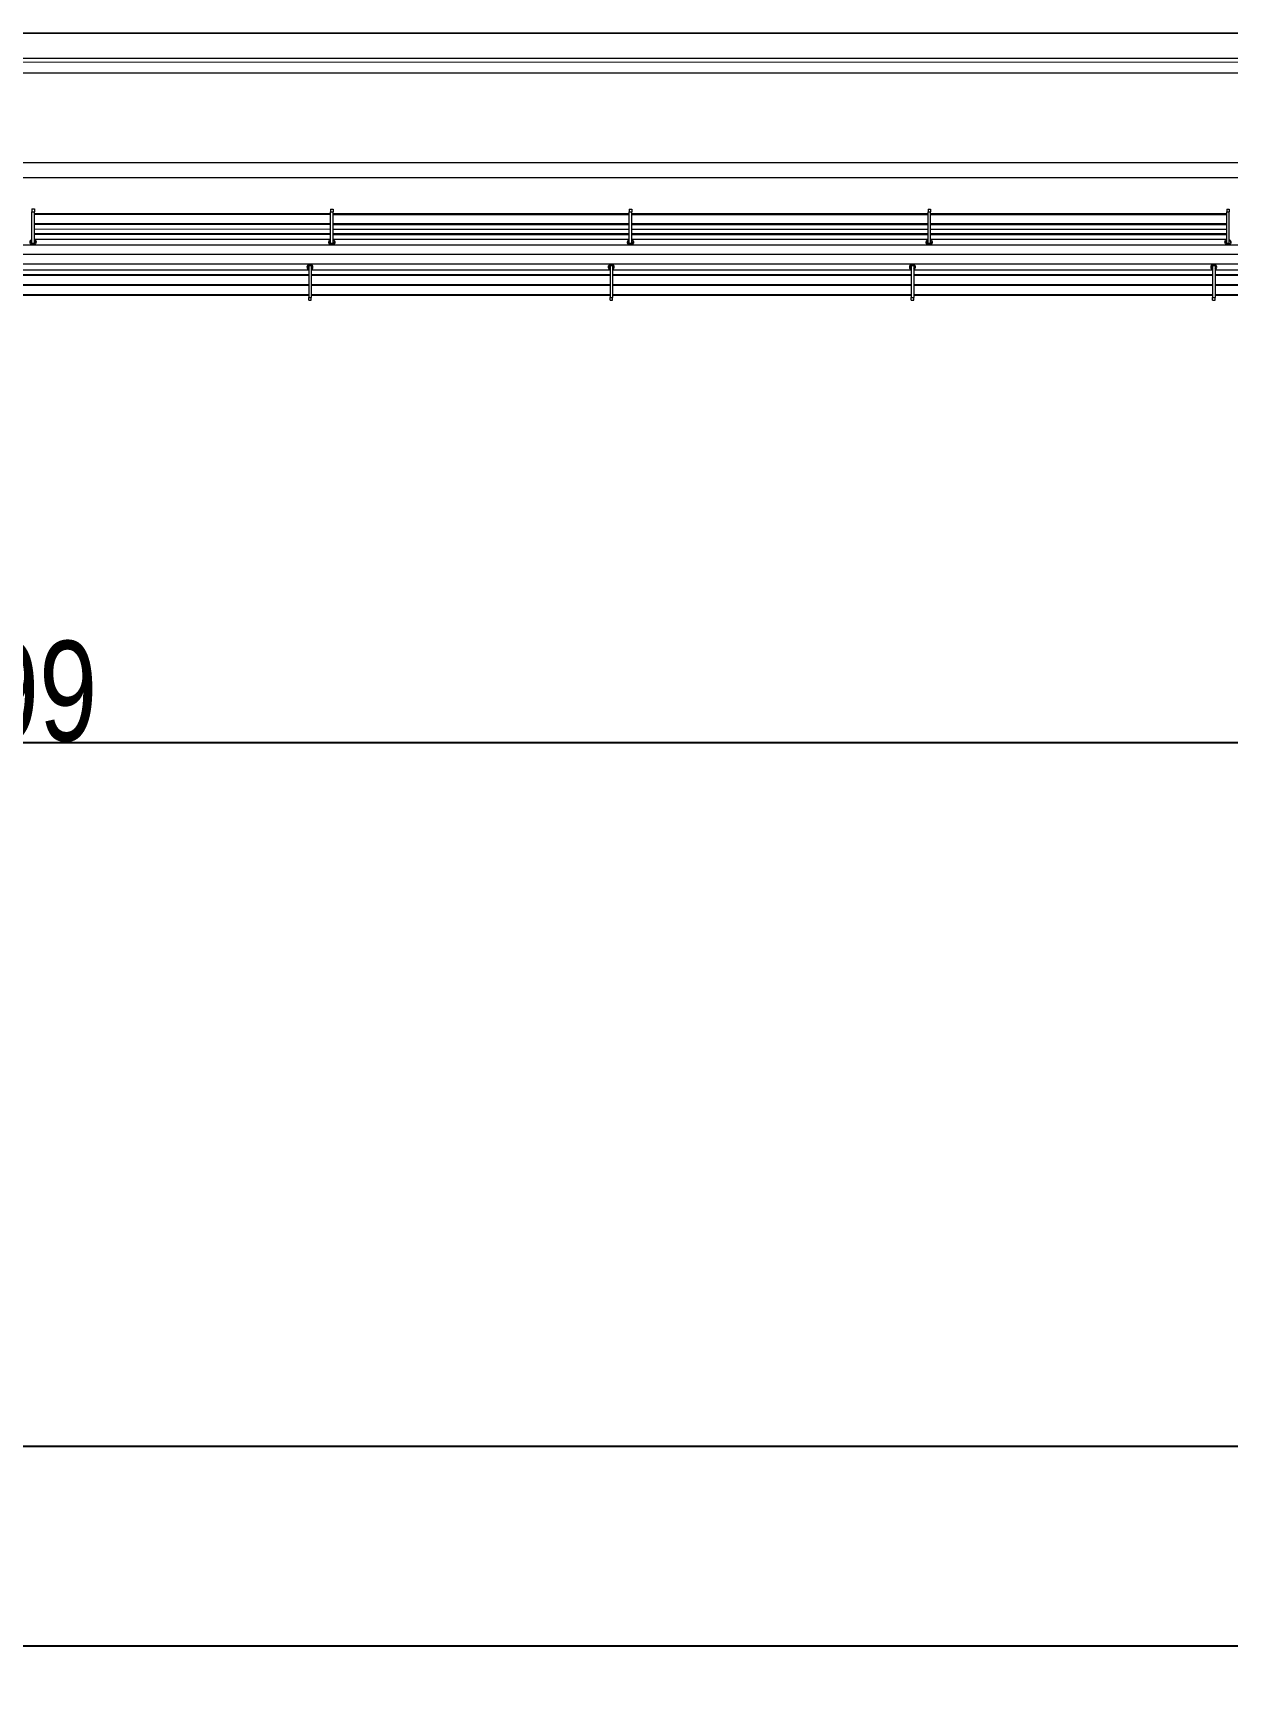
# Model space of a CAD drawing. Header units: metres. Extents: x -55 to 260, y -121 to 64.
# Drawn here: x 41.52 to 53.47, y -115.5 to -98.96 of the extents above; entities that cross this region are included whole.
import ezdxf

# ---------------------------------------------------------------- set-up
doc = ezdxf.new("R2010")
doc.units = ezdxf.units.M
for name, color, linetype, lineweight in [('0-1', 7, 'Continuous', 5), ('31COTAS', 1, 'Continuous', 5), ('46BANQ-1', 253, 'Continuous', 5), ('55BARANDAL-1', 253, 'Continuous', 5), ('70LINEA-1', 254, 'Continuous', 5), ('70LINEA-6', 253, 'Continuous', 5)]:
    doc.layers.add(name, color=color, linetype=linetype, lineweight=lineweight)
doc.styles.add('Arial_1', font='arial.ttf', dxfattribs={"width": 0.75, "height": 1})
doc.dimstyles.new('Standard__0_00_', dxfattribs={"dimscale": 0.3048, "dimtxt": 1.020259, "dimasz": 4.199475, "dimexe": 0, "dimexo": 1.312336, "dimgap": 0, "dimtad": 1, "dimrnd": 0.01, "dimzin": 0, "dimdsep": 46, "dimtxsty": 'Arial_1', "dimblk1": 'DOTSMALL', "dimblk2": 'DOTSMALL', "dimsah": 1, "dimcen": 0.09, "dimazin": 0, "dimtfac": 1, "dimtdec": 4, "dimtix": 1, "dimtmove": 0, "dimatfit": 3, "dimfxl": 1, "dimtvp": 1, "dimtolj": 1, "dimtzin": 0, "dimarcsym": 2})

# ---------------------------------------------------------------- blocks, each defined once
blk = doc.blocks.new('Railing - Wire Post - Chainlink 2-V309-A1 _ A700')
at = {"layer": '55BARANDAL-1'}
for p, q in [((-0.331, 0.012), (-0.323, 0.012)), ((-0.331, 0.012), (-0.331, -0.013)), ((-0.323, 0.012), (-0.317, 0.012)), ((-0.317, 0.012), (-0.311, 0.012)), ((-0.311, 0.012), (-0.304, 0.012)), ((-0.304, 0.012), (-0.304, -0.013)), ((0.013, 0.012), (-0.304, 0.012)), ((0.013, -0.013), (0.013, 0.012)), ((-0.331, -0.013), (-0.323, -0.013)), ((-0.323, -0.013), (-0.317, -0.013)), ((-0.317, -0.013), (-0.311, -0.013)), ((-0.311, -0.013), (-0.304, -0.013)), ((0.013, -0.013), (-0.304, -0.013))]:
    blk.add_line(p, q, dxfattribs=at)
for radius, start, end in [(0.0301, 206.3748, 2.2872), (0.0301, 206.3748, 2.2872), (0.0301, 2.2872, 148.7371), (0.0301, 2.2872, 148.7371), (0.0251, 45, 150), (0.0251, 45, 150), (0.0251, 90, 148.3274), (0.0251, 270, 90), (0.0251, 0, 44.9925), (0.0251, 0, 44.9925), (0.0251, 315.0075, 0), (0.0251, 315.0075, 0), (0.0301, 336.2817, 2.2872), (0.0301, 336.2817, 2.2872), (0.0301, 336.2817, 2.2872), (0.0301, 336.2817, 2.2872), (0.0301, 336.2817, 2.2872), (0.0301, 336.2817, 2.2872), (0.0301, 336.2817, 2.2872), (0.0301, 336.2817, 2.2872), (0.0301, 336.2817, 2.2872), (0.0301, 336.2817, 2.2872), (0.0301, 2.2872, 16.9322), (0.0301, 2.2872, 16.9322), (0.0301, 2.2872, 16.9322), (0.0301, 2.2872, 16.9322), (0.0301, 2.2872, 16.9322), (0.0301, 2.2872, 16.9322), (0.0301, 2.2872, 16.9322), (0.0301, 2.2872, 16.9322), (0.0301, 2.2872, 16.9322), (0.0301, 2.2872, 16.9322), (0.0251, 210, 315), (0.0251, 210, 315), (0.0251, 211.6726, 270)]:
    blk.add_arc((0, 0), radius, start, end, dxfattribs=at)
blk = doc.blocks.new('Railing - Wire Post - Chainlink 2-V310-A1 _ A700')
at = {"layer": '55BARANDAL-1'}
for p, q in [((-0.331, 0.012), (-0.323, 0.012)), ((-0.331, 0.012), (-0.331, -0.013)), ((-0.323, 0.012), (-0.317, 0.012)), ((-0.317, 0.012), (-0.311, 0.012)), ((-0.311, 0.012), (-0.304, 0.012)), ((-0.304, 0.012), (-0.304, -0.013)), ((0.013, 0.012), (-0.304, 0.012)), ((0.013, -0.013), (0.013, 0.012)), ((-0.331, -0.013), (-0.323, -0.013)), ((-0.323, -0.013), (-0.317, -0.013)), ((-0.317, -0.013), (-0.311, -0.013)), ((-0.311, -0.013), (-0.304, -0.013)), ((0.013, -0.013), (-0.304, -0.013))]:
    blk.add_line(p, q, dxfattribs=at)
for radius, start, end in [(0.0301, 206.3748, 2.2872), (0.0301, 206.3748, 2.2872), (0.0301, 2.2872, 148.7371), (0.0301, 2.2872, 148.7371), (0.0251, 45, 150), (0.0251, 45, 150), (0.0251, 90, 148.3274), (0.0251, 270, 90), (0.0251, 0, 44.9925), (0.0251, 0, 44.9925), (0.0251, 315.0075, 0), (0.0251, 315.0075, 0), (0.0301, 336.2062, 2.2872), (0.0301, 336.2062, 2.2872), (0.0301, 336.2062, 2.2872), (0.0301, 336.2062, 2.2872), (0.0301, 336.2062, 2.2872), (0.0301, 336.2062, 2.2872), (0.0301, 336.2062, 2.2872), (0.0301, 336.2062, 2.2872), (0.0301, 336.2062, 2.2872), (0.0301, 336.2062, 2.2872), (0.0301, 2.2872, 16.9322), (0.0301, 2.2872, 16.9322), (0.0301, 2.2872, 16.9322), (0.0301, 2.2872, 16.9322), (0.0301, 2.2872, 16.9322), (0.0301, 2.2872, 16.9322), (0.0301, 2.2872, 16.9322), (0.0301, 2.2872, 16.9322), (0.0301, 2.2872, 16.9322), (0.0301, 2.2872, 16.9322), (0.0251, 210, 315), (0.0251, 210, 315), (0.0251, 211.6726, 270)]:
    blk.add_arc((0, 0), radius, start, end, dxfattribs=at)
blk = doc.blocks.new('Railing - Wire Post - Chainlink 2-V311-A1 _ A700')
at = {"layer": '55BARANDAL-1'}
for p, q in [((-0.331, 0.012), (-0.323, 0.012)), ((-0.331, 0.012), (-0.331, -0.013)), ((-0.323, 0.012), (-0.317, 0.012)), ((-0.317, 0.012), (-0.311, 0.012)), ((-0.311, 0.012), (-0.304, 0.012)), ((-0.304, 0.012), (-0.304, -0.013)), ((0.013, 0.012), (-0.304, 0.012)), ((0.013, -0.013), (0.013, 0.012)), ((-0.331, -0.013), (-0.323, -0.013)), ((-0.323, -0.013), (-0.317, -0.013)), ((-0.317, -0.013), (-0.311, -0.013)), ((-0.311, -0.013), (-0.304, -0.013)), ((0.013, -0.013), (-0.304, -0.013))]:
    blk.add_line(p, q, dxfattribs=at)
for radius, start, end in [(0.0301, 206.3748, 2.2872), (0.0301, 206.3748, 2.2872), (0.0301, 2.2872, 148.7371), (0.0301, 2.2872, 148.7371), (0.0251, 45, 150), (0.0251, 45, 150), (0.0251, 90, 148.3274), (0.0251, 270, 90), (0.0251, 0, 44.9925), (0.0251, 0, 44.9925), (0.0251, 315.0075, 0), (0.0251, 315.0075, 0), (0.0301, 336.1308, 2.2872), (0.0301, 336.1308, 2.2872), (0.0301, 336.1308, 2.2872), (0.0301, 336.1308, 2.2872), (0.0301, 336.1308, 2.2872), (0.0301, 336.1308, 2.2872), (0.0301, 336.1308, 2.2872), (0.0301, 336.1308, 2.2872), (0.0301, 336.1308, 2.2872), (0.0301, 336.1308, 2.2872), (0.0301, 2.2872, 16.9322), (0.0301, 2.2872, 16.9322), (0.0301, 2.2872, 16.9322), (0.0301, 2.2872, 16.9322), (0.0301, 2.2872, 16.9322), (0.0301, 2.2872, 16.9322), (0.0301, 2.2872, 16.9322), (0.0301, 2.2872, 16.9322), (0.0301, 2.2872, 16.9322), (0.0301, 2.2872, 16.9322), (0.0251, 210, 315), (0.0251, 210, 315), (0.0251, 211.6726, 270)]:
    blk.add_arc((0, 0), radius, start, end, dxfattribs=at)
blk = doc.blocks.new('Railing - Wire Post - Chainlink 2-V312-A1 _ A700')
at = {"layer": '55BARANDAL-1'}
for p, q in [((-0.331, 0.012), (-0.323, 0.012)), ((-0.331, 0.012), (-0.331, -0.013)), ((-0.323, 0.012), (-0.317, 0.012)), ((-0.317, 0.012), (-0.311, 0.012)), ((-0.311, 0.012), (-0.304, 0.012)), ((-0.304, 0.012), (-0.304, -0.013)), ((0.013, 0.012), (-0.304, 0.012)), ((0.013, -0.013), (0.013, 0.012)), ((-0.331, -0.013), (-0.323, -0.013)), ((-0.323, -0.013), (-0.317, -0.013)), ((-0.317, -0.013), (-0.311, -0.013)), ((-0.311, -0.013), (-0.304, -0.013)), ((0.013, -0.013), (-0.304, -0.013))]:
    blk.add_line(p, q, dxfattribs=at)
for radius, start, end in [(0.0301, 206.3748, 2.2872), (0.0301, 206.3748, 2.2872), (0.0301, 2.2872, 148.7371), (0.0301, 2.2872, 148.7371), (0.0251, 45, 150), (0.0251, 45, 150), (0.0251, 90, 148.3274), (0.0251, 270, 90), (0.0251, 0, 44.9925), (0.0251, 0, 44.9925), (0.0251, 315.0075, 0), (0.0251, 315.0075, 0), (0.0301, 336.0553, 2.2872), (0.0301, 336.0553, 2.2872), (0.0301, 336.0553, 2.2872), (0.0301, 336.0553, 2.2872), (0.0301, 336.0553, 2.2872), (0.0301, 336.0553, 2.2872), (0.0301, 336.0553, 2.2872), (0.0301, 336.0553, 2.2872), (0.0301, 336.0553, 2.2872), (0.0301, 336.0553, 2.2872), (0.0301, 2.2872, 16.9322), (0.0301, 2.2872, 16.9322), (0.0301, 2.2872, 16.9322), (0.0301, 2.2872, 16.9322), (0.0301, 2.2872, 16.9322), (0.0301, 2.2872, 16.9322), (0.0301, 2.2872, 16.9322), (0.0301, 2.2872, 16.9322), (0.0301, 2.2872, 16.9322), (0.0301, 2.2872, 16.9322), (0.0251, 210, 315), (0.0251, 210, 315), (0.0251, 211.6726, 270)]:
    blk.add_arc((0, 0), radius, start, end, dxfattribs=at)
blk = doc.blocks.new('Railing - Railing-8511726-A1 _ A700')
at = {"layer": '55BARANDAL-1'}
for p, q in [((240.175, -101.274), (20.175, -101.274)), ((41.284, -101.329), (44.272, -101.329)), ((44.272, -101.38), (41.284, -101.38)), ((41.284, -101.384), (44.272, -101.384)), ((44.297, -101.329), (47.286, -101.329)), ((47.286, -101.38), (44.297, -101.38)), ((44.297, -101.384), (47.286, -101.384)), ((47.311, -101.329), (50.3, -101.329)), ((50.3, -101.38), (47.311, -101.38)), ((47.311, -101.384), (50.3, -101.384)), ((50.325, -101.329), (53.314, -101.329)), ((53.314, -101.38), (50.325, -101.38)), ((50.325, -101.384), (53.314, -101.384)), ((53.339, -101.329), (56.327, -101.329)), ((56.327, -101.38), (53.339, -101.38)), ((53.339, -101.384), (56.327, -101.384)), ((44.272, -101.48), (41.284, -101.48)), ((41.284, -101.484), (44.272, -101.484)), ((44.272, -101.58), (41.284, -101.58)), ((47.286, -101.48), (44.297, -101.48)), ((44.297, -101.484), (47.286, -101.484)), ((47.286, -101.58), (44.297, -101.58)), ((50.3, -101.48), (47.311, -101.48)), ((47.311, -101.484), (50.3, -101.484)), ((50.3, -101.58), (47.311, -101.58)), ((53.314, -101.48), (50.325, -101.48)), ((50.325, -101.484), (53.314, -101.484)), ((53.314, -101.58), (50.325, -101.58)), ((56.327, -101.48), (53.339, -101.48)), ((53.339, -101.484), (56.327, -101.484)), ((56.327, -101.58), (53.339, -101.58)), ((41.284, -101.584), (44.272, -101.584)), ((44.297, -101.584), (47.286, -101.584)), ((47.311, -101.584), (50.3, -101.584)), ((50.325, -101.584), (53.314, -101.584)), ((53.339, -101.584), (56.327, -101.584))]:
    blk.add_line(p, q, dxfattribs=at)
at = {"rotation": 90}
for name, p in [('Railing - Wire Post - Chainlink 2-V309-A1 _ A700', (44.285, -101.302)), ('Railing - Wire Post - Chainlink 2-V310-A1 _ A700', (47.299, -101.302)), ('Railing - Wire Post - Chainlink 2-V311-A1 _ A700', (50.312, -101.302)), ('Railing - Wire Post - Chainlink 2-V312-A1 _ A700', (53.326, -101.302))]:
    blk.add_blockref(name, p, dxfattribs=at)
blk = doc.blocks.new('Practice Rain Ditch - Practice Rain Ditch-8556337-A1 _ A700')
at = {"layer": '70LINEA-1'}
for p, q in [((20.175, -99.21), (191.593, -99.212)), ((191.593, -99.227), (20.175, -99.258)), ((191.593, -99.362), (20.175, -99.36)), ((195.315, -100.262), (20.175, -100.26)), ((195.315, -100.412), (20.175, -100.41))]:
    blk.add_line(p, q, dxfattribs=at)
blk = doc.blocks.new('Railing - Wire Post - Chainlink 2-V359-A1 _ A700')
at = {"layer": '55BARANDAL-1'}
for p, q in [((-0.331, 0.012), (-0.317, 0.012)), ((-0.331, 0.012), (-0.331, -0.013)), ((-0.317, 0.012), (-0.311, 0.012)), ((-0.311, 0.012), (-0.304, 0.012)), ((-0.304, 0.012), (-0.304, -0.013)), ((0.013, 0.012), (-0.304, 0.012)), ((0.013, -0.013), (0.013, 0.012)), ((-0.331, -0.013), (-0.317, -0.013)), ((-0.317, -0.013), (-0.311, -0.013)), ((-0.311, -0.013), (-0.304, -0.013)), ((0.013, -0.013), (-0.304, -0.013))]:
    blk.add_line(p, q, dxfattribs=at)
for radius, start, end in [(0.0301, 206.3748, 2.2872), (0.0301, 206.3748, 2.2872), (0.0301, 2.2872, 148.7371), (0.0301, 2.2872, 148.7371), (0.0251, 0, 150), (0.0251, 0, 150), (0.0251, 210, 0), (0.0251, 210, 0), (0.0251, 90, 148.3274), (0.0251, 270, 90), (0.0301, 335.3205, 2.2872), (0.0301, 335.3205, 2.2872), (0.0301, 335.3205, 2.2872), (0.0301, 335.3205, 2.2872), (0.0301, 335.3205, 2.2872), (0.0301, 335.3205, 2.2872), (0.0301, 335.3205, 2.2872), (0.0301, 335.3205, 2.2872), (0.0301, 335.3205, 2.2872), (0.0301, 2.2872, 16.9322), (0.0301, 2.2872, 16.9322), (0.0301, 2.2872, 16.9322), (0.0301, 2.2872, 16.9322), (0.0301, 2.2872, 16.9322), (0.0301, 2.2872, 16.9322), (0.0301, 2.2872, 16.9322), (0.0301, 2.2872, 16.9322), (0.0301, 2.2872, 16.9322), (0.0251, 211.6726, 270)]:
    blk.add_arc((0, 0), radius, start, end, dxfattribs=at)
blk = doc.blocks.new('Railing - Wire Post - Chainlink 2-V360-A1 _ A700')
at = {"layer": '55BARANDAL-1'}
for p, q in [((-0.331, 0.012), (-0.317, 0.012)), ((-0.331, 0.012), (-0.331, -0.013)), ((-0.317, 0.012), (-0.311, 0.012)), ((-0.311, 0.012), (-0.304, 0.012)), ((-0.304, 0.012), (-0.304, -0.013)), ((0.013, 0.012), (-0.304, 0.012)), ((0.013, -0.013), (0.013, 0.012)), ((-0.331, -0.013), (-0.317, -0.013)), ((-0.317, -0.013), (-0.311, -0.013)), ((-0.311, -0.013), (-0.304, -0.013)), ((0.013, -0.013), (-0.304, -0.013))]:
    blk.add_line(p, q, dxfattribs=at)
for radius, start, end in [(0.0301, 206.3748, 2.2872), (0.0301, 206.3748, 2.2872), (0.0301, 2.2872, 148.7371), (0.0301, 2.2872, 148.7371), (0.0251, 0, 150), (0.0251, 0, 150), (0.0251, 210, 0), (0.0251, 210, 0), (0.0251, 90, 148.3274), (0.0251, 270, 90), (0.0301, 335.2579, 2.2872), (0.0301, 335.2579, 2.2872), (0.0301, 335.2579, 2.2872), (0.0301, 335.2579, 2.2872), (0.0301, 335.2579, 2.2872), (0.0301, 335.2579, 2.2872), (0.0301, 335.2579, 2.2872), (0.0301, 335.2579, 2.2872), (0.0301, 335.2579, 2.2872), (0.0301, 2.2872, 16.9322), (0.0301, 2.2872, 16.9322), (0.0301, 2.2872, 16.9322), (0.0301, 2.2872, 16.9322), (0.0301, 2.2872, 16.9322), (0.0301, 2.2872, 16.9322), (0.0301, 2.2872, 16.9322), (0.0301, 2.2872, 16.9322), (0.0301, 2.2872, 16.9322), (0.0251, 211.6726, 270)]:
    blk.add_arc((0, 0), radius, start, end, dxfattribs=at)
blk = doc.blocks.new('Railing - Wire Post - Chainlink 2-V361-A1 _ A700')
at = {"layer": '55BARANDAL-1'}
for p, q in [((-0.331, 0.012), (-0.317, 0.012)), ((-0.331, 0.012), (-0.331, -0.013)), ((-0.317, 0.012), (-0.311, 0.012)), ((-0.311, 0.012), (-0.304, 0.012)), ((-0.304, 0.012), (-0.304, -0.013)), ((0.013, 0.012), (-0.304, 0.012)), ((0.013, -0.013), (0.013, 0.012)), ((-0.331, -0.013), (-0.317, -0.013)), ((-0.317, -0.013), (-0.311, -0.013)), ((-0.311, -0.013), (-0.304, -0.013)), ((0.013, -0.013), (-0.304, -0.013))]:
    blk.add_line(p, q, dxfattribs=at)
for radius, start, end in [(0.0301, 206.3748, 2.2872), (0.0301, 206.3748, 2.2872), (0.0301, 2.2872, 148.7371), (0.0301, 2.2872, 148.7371), (0.0251, 0, 150), (0.0251, 0, 150), (0.0251, 210, 0), (0.0251, 210, 0), (0.0251, 90, 148.3274), (0.0251, 270, 90), (0.0301, 335.1953, 2.2872), (0.0301, 335.1953, 2.2872), (0.0301, 335.1953, 2.2872), (0.0301, 335.1953, 2.2872), (0.0301, 335.1953, 2.2872), (0.0301, 335.1953, 2.2872), (0.0301, 335.1953, 2.2872), (0.0301, 335.1953, 2.2872), (0.0301, 335.1953, 2.2872), (0.0301, 2.2872, 16.9322), (0.0301, 2.2872, 16.9322), (0.0301, 2.2872, 16.9322), (0.0301, 2.2872, 16.9322), (0.0301, 2.2872, 16.9322), (0.0301, 2.2872, 16.9322), (0.0301, 2.2872, 16.9322), (0.0301, 2.2872, 16.9322), (0.0301, 2.2872, 16.9322), (0.0251, 211.6726, 270)]:
    blk.add_arc((0, 0), radius, start, end, dxfattribs=at)
blk = doc.blocks.new('Railing - Wire Post - Chainlink 2-V362-A1 _ A700')
at = {"layer": '55BARANDAL-1'}
for p, q in [((-0.331, 0.012), (-0.317, 0.012)), ((-0.331, 0.012), (-0.331, -0.013)), ((-0.317, 0.012), (-0.311, 0.012)), ((-0.311, 0.012), (-0.304, 0.012)), ((-0.304, 0.012), (-0.304, -0.013)), ((0.013, 0.012), (-0.304, 0.012)), ((0.013, -0.013), (0.013, 0.012)), ((-0.331, -0.013), (-0.317, -0.013)), ((-0.317, -0.013), (-0.311, -0.013)), ((-0.311, -0.013), (-0.304, -0.013)), ((0.013, -0.013), (-0.304, -0.013))]:
    blk.add_line(p, q, dxfattribs=at)
for radius, start, end in [(0.0301, 206.3748, 2.2872), (0.0301, 206.3748, 2.2872), (0.0301, 2.2872, 148.7371), (0.0301, 2.2872, 148.7371), (0.0251, 0, 150), (0.0251, 0, 150), (0.0251, 210, 0), (0.0251, 90, 148.3274), (0.0251, 270, 90), (0.0251, 345, 0), (0.0301, 333.9395, 2.2872), (0.0301, 333.9395, 2.2872), (0.0301, 333.9395, 2.2872), (0.0301, 333.9395, 2.2872), (0.0301, 333.9395, 2.2872), (0.0301, 333.9395, 2.2872), (0.0301, 333.9395, 2.2872), (0.0301, 333.9395, 2.2872), (0.0301, 333.9395, 2.2872), (0.0301, 2.2872, 16.9322), (0.0301, 2.2872, 16.9322), (0.0301, 2.2872, 16.9322), (0.0301, 2.2872, 16.9322), (0.0301, 2.2872, 16.9322), (0.0301, 2.2872, 16.9322), (0.0301, 2.2872, 16.9322), (0.0301, 2.2872, 16.9322), (0.0301, 2.2872, 16.9322), (0.0251, 210, 330), (0.0251, 211.6726, 270)]:
    blk.add_arc((0, 0), radius, start, end, dxfattribs=at)
blk = doc.blocks.new('Railing - Wire Post - Chainlink 2-V363-A1 _ A700')
at = {"layer": '55BARANDAL-1'}
for p, q in [((-0.331, 0.012), (-0.317, 0.012)), ((-0.331, 0.012), (-0.331, -0.013)), ((-0.317, 0.012), (-0.311, 0.012)), ((-0.311, 0.012), (-0.304, 0.012)), ((-0.304, 0.012), (-0.304, -0.013)), ((0.013, 0.012), (-0.304, 0.012)), ((0.013, -0.013), (0.013, 0.012)), ((-0.331, -0.013), (-0.317, -0.013)), ((-0.317, -0.013), (-0.311, -0.013)), ((-0.311, -0.013), (-0.304, -0.013)), ((0.013, -0.013), (-0.304, -0.013))]:
    blk.add_line(p, q, dxfattribs=at)
for radius, start, end in [(0.0301, 206.3748, 2.2872), (0.0301, 206.3748, 2.2872), (0.0301, 2.2872, 148.7371), (0.0301, 2.2872, 148.7371), (0.0251, 0, 150), (0.0251, 0, 150), (0.0251, 210, 0), (0.0251, 210, 0), (0.0251, 90, 148.3274), (0.0251, 270, 90), (0.0301, 335.0701, 2.2872), (0.0301, 335.0701, 2.2872), (0.0301, 335.0701, 2.2872), (0.0301, 335.0701, 2.2872), (0.0301, 335.0701, 2.2872), (0.0301, 335.0701, 2.2872), (0.0301, 335.0701, 2.2872), (0.0301, 335.0701, 2.2872), (0.0301, 335.0701, 2.2872), (0.0301, 2.2872, 16.9322), (0.0301, 2.2872, 16.9322), (0.0301, 2.2872, 16.9322), (0.0301, 2.2872, 16.9322), (0.0301, 2.2872, 16.9322), (0.0301, 2.2872, 16.9322), (0.0301, 2.2872, 16.9322), (0.0301, 2.2872, 16.9322), (0.0301, 2.2872, 16.9322), (0.0251, 211.6726, 270)]:
    blk.add_arc((0, 0), radius, start, end, dxfattribs=at)
blk = doc.blocks.new('Railing - Railing-8574736-A1 _ A700')
at = {"layer": '55BARANDAL-1'}
for p, q in [((44.491, -100.771), (41.528, -100.77)), ((41.528, -100.774), (44.491, -100.775)), ((44.491, -100.871), (41.528, -100.87)), ((41.528, -100.874), (44.491, -100.875)), ((47.479, -100.771), (44.516, -100.771)), ((44.516, -100.775), (47.479, -100.775)), ((47.479, -100.871), (44.516, -100.871)), ((44.516, -100.875), (47.479, -100.875)), ((50.467, -100.771), (47.504, -100.771)), ((47.504, -100.775), (50.467, -100.775)), ((50.467, -100.871), (47.504, -100.871)), ((47.504, -100.875), (50.467, -100.875)), ((53.455, -100.771), (50.492, -100.771)), ((50.492, -100.775), (53.455, -100.775)), ((53.455, -100.871), (50.492, -100.871)), ((50.492, -100.875), (53.455, -100.875)), ((-33.162, -101.076), (229.742, -101.091)), ((44.491, -100.971), (41.528, -100.97)), ((41.528, -100.974), (44.491, -100.975)), ((44.491, -101.025), (41.528, -101.025)), ((47.479, -100.971), (44.516, -100.971)), ((44.516, -100.975), (47.479, -100.975)), ((47.479, -101.025), (44.516, -101.025)), ((50.467, -100.971), (47.504, -100.971)), ((47.504, -100.975), (50.467, -100.975)), ((50.467, -101.025), (47.504, -101.025)), ((53.455, -100.971), (50.492, -100.971)), ((50.492, -100.975), (53.455, -100.975)), ((53.455, -101.026), (50.492, -101.025))]:
    blk.add_line(p, q, dxfattribs=at)
at = {"extrusion": (0, 0, -1), "zscale": -1, "rotation": 270.0033261339385}
for name, p in [('Railing - Wire Post - Chainlink 2-V359-A1 _ A700', (-41.515, -101.052)), ('Railing - Wire Post - Chainlink 2-V360-A1 _ A700', (-44.504, -101.053)), ('Railing - Wire Post - Chainlink 2-V361-A1 _ A700', (-47.492, -101.053)), ('Railing - Wire Post - Chainlink 2-V362-A1 _ A700', (-50.48, -101.053)), ('Railing - Wire Post - Chainlink 2-V363-A1 _ A700', (-53.468, -101.053))]:
    blk.add_blockref(name, p, dxfattribs=at)
blk = doc.blocks.new('22011_AR_rvt-1-A1 _ A700')
at = {"layer": '46BANQ-1'}
for p, q in [((50.172, -98.96), (40.172, -98.96)), ((60.172, -98.96), (50.172, -98.96))]:
    blk.add_line(p, q, dxfattribs=at)
at = {"layer": '70LINEA-1'}
for p, q in [((20.175, -98.96), (191.589, -98.96)), ((41.528, -100.921), (44.491, -100.922)), ((44.516, -100.922), (47.479, -100.922)), ((47.504, -100.922), (50.467, -100.922)), ((50.492, -100.922), (53.455, -100.922)), ((195.535, -101.184), (20.175, -101.174))]:
    blk.add_line(p, q, dxfattribs=at)
at = {"layer": '55BARANDAL-1'}
for name in ['Railing - Railing-8574736-A1 _ A700', 'Railing - Railing-8511726-A1 _ A700']:
    blk.add_blockref(name, (0, 0), dxfattribs=at)
at = {"layer": '70LINEA-6'}
blk.add_blockref('Practice Rain Ditch - Practice Rain Ditch-8556337-A1 _ A700', (0, 0), dxfattribs=at)
blk = doc.blocks.new('Railing - Wire Post - Chainlink 2-V680-A1 _ A700')
at = {"layer": '55BARANDAL-1'}
for p, q in [((-0.331, 0.012), (-0.317, 0.012)), ((-0.331, 0.012), (-0.331, -0.013)), ((-0.317, 0.012), (-0.311, 0.012)), ((-0.311, 0.012), (-0.304, 0.012)), ((-0.304, 0.012), (-0.304, -0.013)), ((0.013, 0.012), (-0.304, 0.012)), ((0.013, -0.013), (0.013, 0.012)), ((-0.331, -0.013), (-0.317, -0.013)), ((-0.317, -0.013), (-0.311, -0.013)), ((-0.311, -0.013), (-0.304, -0.013)), ((0.013, -0.013), (-0.304, -0.013))]:
    blk.add_line(p, q, dxfattribs=at)
for radius, start, end in [(0.0301, 206.3748, 2.2872), (0.0301, 206.3748, 2.2872), (0.0301, 2.2872, 148.7371), (0.0301, 2.2872, 148.7371), (0.0251, 45, 150), (0.0251, 45, 150), (0.0251, 90, 148.3274), (0.0251, 270, 90), (0.0251, 0, 44.9925), (0.0251, 0, 44.9925), (0.0251, 315.0075, 0), (0.0251, 315.0075, 0), (0.0301, 336.2817, 2.2872), (0.0301, 336.2817, 2.2872), (0.0301, 336.2817, 2.2872), (0.0301, 336.2817, 2.2872), (0.0301, 336.2817, 2.2872), (0.0301, 336.2817, 2.2872), (0.0301, 336.2817, 2.2872), (0.0301, 336.2817, 2.2872), (0.0301, 336.2817, 2.2872), (0.0301, 336.2817, 2.2872), (0.0301, 2.2872, 16.9322), (0.0301, 2.2872, 16.9322), (0.0301, 2.2872, 16.9322), (0.0301, 2.2872, 16.9322), (0.0301, 2.2872, 16.9322), (0.0301, 2.2872, 16.9322), (0.0301, 2.2872, 16.9322), (0.0301, 2.2872, 16.9322), (0.0301, 2.2872, 16.9322), (0.0301, 2.2872, 16.9322), (0.0251, 210, 315), (0.0251, 210, 315), (0.0251, 211.6726, 270)]:
    blk.add_arc((0, 0), radius, start, end, dxfattribs=at)
blk = doc.blocks.new('Railing - Wire Post - Chainlink 2-V681-A1 _ A700')
at = {"layer": '55BARANDAL-1'}
for p, q in [((-0.331, 0.012), (-0.317, 0.012)), ((-0.331, 0.012), (-0.331, -0.013)), ((-0.317, 0.012), (-0.311, 0.012)), ((-0.311, 0.012), (-0.304, 0.012)), ((-0.304, 0.012), (-0.304, -0.013)), ((0.013, 0.012), (-0.304, 0.012)), ((0.013, -0.013), (0.013, 0.012)), ((-0.331, -0.013), (-0.317, -0.013)), ((-0.317, -0.013), (-0.311, -0.013)), ((-0.311, -0.013), (-0.304, -0.013)), ((0.013, -0.013), (-0.304, -0.013))]:
    blk.add_line(p, q, dxfattribs=at)
for radius, start, end in [(0.0301, 206.3748, 2.2872), (0.0301, 206.3748, 2.2872), (0.0301, 2.2872, 148.7371), (0.0301, 2.2872, 148.7371), (0.0251, 45, 150), (0.0251, 45, 150), (0.0251, 90, 148.3274), (0.0251, 270, 90), (0.0251, 0, 44.9925), (0.0251, 0, 44.9925), (0.0251, 315.0075, 0), (0.0251, 315.0075, 0), (0.0301, 336.2062, 2.2872), (0.0301, 336.2062, 2.2872), (0.0301, 336.2062, 2.2872), (0.0301, 336.2062, 2.2872), (0.0301, 336.2062, 2.2872), (0.0301, 336.2062, 2.2872), (0.0301, 336.2062, 2.2872), (0.0301, 336.2062, 2.2872), (0.0301, 336.2062, 2.2872), (0.0301, 336.2062, 2.2872), (0.0301, 2.2872, 16.9322), (0.0301, 2.2872, 16.9322), (0.0301, 2.2872, 16.9322), (0.0301, 2.2872, 16.9322), (0.0301, 2.2872, 16.9322), (0.0301, 2.2872, 16.9322), (0.0301, 2.2872, 16.9322), (0.0301, 2.2872, 16.9322), (0.0301, 2.2872, 16.9322), (0.0301, 2.2872, 16.9322), (0.0251, 210, 315), (0.0251, 210, 315), (0.0251, 211.6726, 270)]:
    blk.add_arc((0, 0), radius, start, end, dxfattribs=at)
blk = doc.blocks.new('Railing - Wire Post - Chainlink 2-V682-A1 _ A700')
at = {"layer": '55BARANDAL-1'}
for p, q in [((-0.331, 0.012), (-0.317, 0.012)), ((-0.331, 0.012), (-0.331, -0.013)), ((-0.317, 0.012), (-0.311, 0.012)), ((-0.311, 0.012), (-0.304, 0.012)), ((-0.304, 0.012), (-0.304, -0.013)), ((0.013, 0.012), (-0.304, 0.012)), ((0.013, -0.013), (0.013, 0.012)), ((-0.331, -0.013), (-0.317, -0.013)), ((-0.317, -0.013), (-0.311, -0.013)), ((-0.311, -0.013), (-0.304, -0.013)), ((0.013, -0.013), (-0.304, -0.013))]:
    blk.add_line(p, q, dxfattribs=at)
for radius, start, end in [(0.0301, 206.3748, 2.2872), (0.0301, 206.3748, 2.2872), (0.0301, 2.2872, 148.7371), (0.0301, 2.2872, 148.7371), (0.0251, 45, 150), (0.0251, 45, 150), (0.0251, 90, 148.3274), (0.0251, 270, 90), (0.0251, 0, 44.9925), (0.0251, 0, 44.9925), (0.0251, 315.0075, 0), (0.0251, 315.0075, 0), (0.0301, 336.1308, 2.2872), (0.0301, 336.1308, 2.2872), (0.0301, 336.1308, 2.2872), (0.0301, 336.1308, 2.2872), (0.0301, 336.1308, 2.2872), (0.0301, 336.1308, 2.2872), (0.0301, 336.1308, 2.2872), (0.0301, 336.1308, 2.2872), (0.0301, 336.1308, 2.2872), (0.0301, 336.1308, 2.2872), (0.0301, 2.2872, 16.9322), (0.0301, 2.2872, 16.9322), (0.0301, 2.2872, 16.9322), (0.0301, 2.2872, 16.9322), (0.0301, 2.2872, 16.9322), (0.0301, 2.2872, 16.9322), (0.0301, 2.2872, 16.9322), (0.0301, 2.2872, 16.9322), (0.0301, 2.2872, 16.9322), (0.0301, 2.2872, 16.9322), (0.0251, 210, 315), (0.0251, 210, 315), (0.0251, 211.6726, 270)]:
    blk.add_arc((0, 0), radius, start, end, dxfattribs=at)
blk = doc.blocks.new('Railing - Wire Post - Chainlink 2-V683-A1 _ A700')
at = {"layer": '55BARANDAL-1'}
for p, q in [((-0.331, 0.012), (-0.317, 0.012)), ((-0.331, 0.012), (-0.331, -0.013)), ((-0.317, 0.012), (-0.311, 0.012)), ((-0.311, 0.012), (-0.304, 0.012)), ((-0.304, 0.012), (-0.304, -0.013)), ((0.013, 0.012), (-0.304, 0.012)), ((0.013, -0.013), (0.013, 0.012)), ((-0.331, -0.013), (-0.317, -0.013)), ((-0.317, -0.013), (-0.311, -0.013)), ((-0.311, -0.013), (-0.304, -0.013)), ((0.013, -0.013), (-0.304, -0.013))]:
    blk.add_line(p, q, dxfattribs=at)
for radius, start, end in [(0.0301, 206.3748, 2.2872), (0.0301, 206.3748, 2.2872), (0.0301, 2.2872, 148.7371), (0.0301, 2.2872, 148.7371), (0.0251, 45, 150), (0.0251, 45, 150), (0.0251, 90, 148.3274), (0.0251, 270, 90), (0.0251, 0, 44.9925), (0.0251, 0, 44.9925), (0.0251, 315.0075, 0), (0.0251, 315.0075, 0), (0.0301, 336.0553, 2.2872), (0.0301, 336.0553, 2.2872), (0.0301, 336.0553, 2.2872), (0.0301, 336.0553, 2.2872), (0.0301, 336.0553, 2.2872), (0.0301, 336.0553, 2.2872), (0.0301, 336.0553, 2.2872), (0.0301, 336.0553, 2.2872), (0.0301, 336.0553, 2.2872), (0.0301, 336.0553, 2.2872), (0.0301, 2.2872, 16.9322), (0.0301, 2.2872, 16.9322), (0.0301, 2.2872, 16.9322), (0.0301, 2.2872, 16.9322), (0.0301, 2.2872, 16.9322), (0.0301, 2.2872, 16.9322), (0.0301, 2.2872, 16.9322), (0.0301, 2.2872, 16.9322), (0.0301, 2.2872, 16.9322), (0.0301, 2.2872, 16.9322), (0.0251, 210, 315), (0.0251, 210, 315), (0.0251, 211.6726, 270)]:
    blk.add_arc((0, 0), radius, start, end, dxfattribs=at)
blk = doc.blocks.new('Railing - Railing-V701-A1 _ A700')
at = {"layer": '55BARANDAL-1'}
for p, q in [((240.175, -101.274), (20.175, -101.274)), ((41.284, -101.329), (44.272, -101.329)), ((44.272, -101.38), (41.284, -101.38)), ((41.284, -101.384), (44.272, -101.384)), ((44.297, -101.329), (47.286, -101.329)), ((47.286, -101.38), (44.297, -101.38)), ((44.297, -101.384), (47.286, -101.384)), ((47.311, -101.329), (50.3, -101.329)), ((50.3, -101.38), (47.311, -101.38)), ((47.311, -101.384), (50.3, -101.384)), ((50.325, -101.329), (53.314, -101.329)), ((53.314, -101.38), (50.325, -101.38)), ((50.325, -101.384), (53.314, -101.384)), ((53.339, -101.329), (56.327, -101.329)), ((56.327, -101.38), (53.339, -101.38)), ((53.339, -101.384), (56.327, -101.384)), ((44.272, -101.48), (41.284, -101.48)), ((41.284, -101.484), (44.272, -101.484)), ((44.272, -101.58), (41.284, -101.58)), ((47.286, -101.48), (44.297, -101.48)), ((44.297, -101.484), (47.286, -101.484)), ((47.286, -101.58), (44.297, -101.58)), ((50.3, -101.48), (47.311, -101.48)), ((47.311, -101.484), (50.3, -101.484)), ((50.3, -101.58), (47.311, -101.58)), ((53.314, -101.48), (50.325, -101.48)), ((50.325, -101.484), (53.314, -101.484)), ((53.314, -101.58), (50.325, -101.58)), ((56.327, -101.48), (53.339, -101.48)), ((53.339, -101.484), (56.327, -101.484)), ((56.327, -101.58), (53.339, -101.58)), ((41.284, -101.584), (44.272, -101.584)), ((44.297, -101.584), (47.286, -101.584)), ((47.311, -101.584), (50.3, -101.584)), ((50.325, -101.584), (53.314, -101.584)), ((53.339, -101.584), (56.327, -101.584))]:
    blk.add_line(p, q, dxfattribs=at)
at = {"rotation": 90}
for name, p in [('Railing - Wire Post - Chainlink 2-V680-A1 _ A700', (44.285, -101.302)), ('Railing - Wire Post - Chainlink 2-V681-A1 _ A700', (47.299, -101.302)), ('Railing - Wire Post - Chainlink 2-V682-A1 _ A700', (50.312, -101.302)), ('Railing - Wire Post - Chainlink 2-V683-A1 _ A700', (53.326, -101.302))]:
    blk.add_blockref(name, p, dxfattribs=at)
blk = doc.blocks.new('Practice Rain Ditch - Practice Rain Ditch-V706-A1 _ A700')
at = {"layer": '70LINEA-1'}
for p, q in [((20.175, -99.21), (191.593, -99.212)), ((191.593, -99.227), (20.175, -99.258)), ((191.593, -99.362), (20.175, -99.36)), ((195.315, -100.262), (20.175, -100.26)), ((195.315, -100.412), (20.175, -100.41))]:
    blk.add_line(p, q, dxfattribs=at)
blk = doc.blocks.new('Railing - Wire Post - Chainlink 2-V733-A1 _ A700')
at = {"layer": '55BARANDAL-1'}
for p, q in [((-0.331, 0.012), (-0.323, 0.012)), ((-0.331, 0.012), (-0.331, -0.013)), ((-0.323, 0.012), (-0.317, 0.012)), ((-0.317, 0.012), (-0.311, 0.012)), ((-0.311, 0.012), (-0.304, 0.012)), ((-0.304, 0.012), (-0.304, -0.013)), ((0.013, 0.012), (-0.304, 0.012)), ((0.013, -0.013), (0.013, 0.012)), ((-0.331, -0.013), (-0.323, -0.013)), ((-0.323, -0.013), (-0.317, -0.013)), ((-0.317, -0.013), (-0.311, -0.013)), ((-0.311, -0.013), (-0.304, -0.013)), ((0.013, -0.013), (-0.304, -0.013))]:
    blk.add_line(p, q, dxfattribs=at)
for radius, start, end in [(0.0301, 206.3748, 2.2872), (0.0301, 206.3748, 2.2872), (0.0301, 2.2872, 148.7371), (0.0301, 2.2872, 148.7371), (0.0251, 0, 150), (0.0251, 0, 150), (0.0251, 210, 0), (0.0251, 210, 0), (0.0251, 90, 148.3274), (0.0251, 270, 90), (0.0301, 335.3205, 2.2872), (0.0301, 335.3205, 2.2872), (0.0301, 335.3205, 2.2872), (0.0301, 335.3205, 2.2872), (0.0301, 335.3205, 2.2872), (0.0301, 335.3205, 2.2872), (0.0301, 335.3205, 2.2872), (0.0301, 335.3205, 2.2872), (0.0301, 335.3205, 2.2872), (0.0301, 2.2872, 16.9322), (0.0301, 2.2872, 16.9322), (0.0301, 2.2872, 16.9322), (0.0301, 2.2872, 16.9322), (0.0301, 2.2872, 16.9322), (0.0301, 2.2872, 16.9322), (0.0301, 2.2872, 16.9322), (0.0301, 2.2872, 16.9322), (0.0301, 2.2872, 16.9322), (0.0251, 211.6726, 270)]:
    blk.add_arc((0, 0), radius, start, end, dxfattribs=at)
blk = doc.blocks.new('Railing - Wire Post - Chainlink 2-V734-A1 _ A700')
at = {"layer": '55BARANDAL-1'}
for p, q in [((-0.331, 0.012), (-0.323, 0.012)), ((-0.331, 0.012), (-0.331, -0.013)), ((-0.323, 0.012), (-0.317, 0.012)), ((-0.317, 0.012), (-0.311, 0.012)), ((-0.311, 0.012), (-0.304, 0.012)), ((-0.304, 0.012), (-0.304, -0.013)), ((0.013, 0.012), (-0.304, 0.012)), ((0.013, -0.013), (0.013, 0.012)), ((-0.331, -0.013), (-0.323, -0.013)), ((-0.323, -0.013), (-0.317, -0.013)), ((-0.317, -0.013), (-0.311, -0.013)), ((-0.311, -0.013), (-0.304, -0.013)), ((0.013, -0.013), (-0.304, -0.013))]:
    blk.add_line(p, q, dxfattribs=at)
for radius, start, end in [(0.0301, 206.3748, 2.2872), (0.0301, 206.3748, 2.2872), (0.0301, 2.2872, 148.7371), (0.0301, 2.2872, 148.7371), (0.0251, 0, 150), (0.0251, 0, 150), (0.0251, 210, 0), (0.0251, 210, 0), (0.0251, 90, 148.3274), (0.0251, 270, 90), (0.0301, 335.2579, 2.2872), (0.0301, 335.2579, 2.2872), (0.0301, 335.2579, 2.2872), (0.0301, 335.2579, 2.2872), (0.0301, 335.2579, 2.2872), (0.0301, 335.2579, 2.2872), (0.0301, 335.2579, 2.2872), (0.0301, 335.2579, 2.2872), (0.0301, 335.2579, 2.2872), (0.0301, 2.2872, 16.9322), (0.0301, 2.2872, 16.9322), (0.0301, 2.2872, 16.9322), (0.0301, 2.2872, 16.9322), (0.0301, 2.2872, 16.9322), (0.0301, 2.2872, 16.9322), (0.0301, 2.2872, 16.9322), (0.0301, 2.2872, 16.9322), (0.0301, 2.2872, 16.9322), (0.0251, 211.6726, 270)]:
    blk.add_arc((0, 0), radius, start, end, dxfattribs=at)
blk = doc.blocks.new('Railing - Wire Post - Chainlink 2-V735-A1 _ A700')
at = {"layer": '55BARANDAL-1'}
for p, q in [((-0.331, 0.012), (-0.323, 0.012)), ((-0.331, 0.012), (-0.331, -0.013)), ((-0.323, 0.012), (-0.317, 0.012)), ((-0.317, 0.012), (-0.311, 0.012)), ((-0.311, 0.012), (-0.304, 0.012)), ((-0.304, 0.012), (-0.304, -0.013)), ((0.013, 0.012), (-0.304, 0.012)), ((0.013, -0.013), (0.013, 0.012)), ((-0.331, -0.013), (-0.323, -0.013)), ((-0.323, -0.013), (-0.317, -0.013)), ((-0.317, -0.013), (-0.311, -0.013)), ((-0.311, -0.013), (-0.304, -0.013)), ((0.013, -0.013), (-0.304, -0.013))]:
    blk.add_line(p, q, dxfattribs=at)
for radius, start, end in [(0.0301, 206.3748, 2.2872), (0.0301, 206.3748, 2.2872), (0.0301, 2.2872, 148.7371), (0.0301, 2.2872, 148.7371), (0.0251, 0, 150), (0.0251, 0, 150), (0.0251, 210, 0), (0.0251, 210, 0), (0.0251, 90, 148.3274), (0.0251, 270, 90), (0.0301, 335.1953, 2.2872), (0.0301, 335.1953, 2.2872), (0.0301, 335.1953, 2.2872), (0.0301, 335.1953, 2.2872), (0.0301, 335.1953, 2.2872), (0.0301, 335.1953, 2.2872), (0.0301, 335.1953, 2.2872), (0.0301, 335.1953, 2.2872), (0.0301, 335.1953, 2.2872), (0.0301, 2.2872, 16.9322), (0.0301, 2.2872, 16.9322), (0.0301, 2.2872, 16.9322), (0.0301, 2.2872, 16.9322), (0.0301, 2.2872, 16.9322), (0.0301, 2.2872, 16.9322), (0.0301, 2.2872, 16.9322), (0.0301, 2.2872, 16.9322), (0.0301, 2.2872, 16.9322), (0.0251, 211.6726, 270)]:
    blk.add_arc((0, 0), radius, start, end, dxfattribs=at)
blk = doc.blocks.new('Railing - Wire Post - Chainlink 2-V736-A1 _ A700')
at = {"layer": '55BARANDAL-1'}
for p, q in [((-0.331, 0.012), (-0.323, 0.012)), ((-0.331, 0.012), (-0.331, -0.013)), ((-0.323, 0.012), (-0.317, 0.012)), ((-0.317, 0.012), (-0.311, 0.012)), ((-0.311, 0.012), (-0.304, 0.012)), ((-0.304, 0.012), (-0.304, -0.013)), ((0.013, 0.012), (-0.304, 0.012)), ((0.013, -0.013), (0.013, 0.012)), ((-0.331, -0.013), (-0.323, -0.013)), ((-0.323, -0.013), (-0.317, -0.013)), ((-0.317, -0.013), (-0.311, -0.013)), ((-0.311, -0.013), (-0.304, -0.013)), ((0.013, -0.013), (-0.304, -0.013))]:
    blk.add_line(p, q, dxfattribs=at)
for radius, start, end in [(0.0301, 206.3748, 2.2872), (0.0301, 206.3748, 2.2872), (0.0301, 2.2872, 148.7371), (0.0301, 2.2872, 148.7371), (0.0251, 0, 150), (0.0251, 0, 150), (0.0251, 210, 0), (0.0251, 90, 148.3274), (0.0251, 270, 90), (0.0251, 345, 0), (0.0301, 333.9395, 2.2872), (0.0301, 333.9395, 2.2872), (0.0301, 333.9395, 2.2872), (0.0301, 333.9395, 2.2872), (0.0301, 333.9395, 2.2872), (0.0301, 333.9395, 2.2872), (0.0301, 333.9395, 2.2872), (0.0301, 333.9395, 2.2872), (0.0301, 333.9395, 2.2872), (0.0301, 2.2872, 16.9322), (0.0301, 2.2872, 16.9322), (0.0301, 2.2872, 16.9322), (0.0301, 2.2872, 16.9322), (0.0301, 2.2872, 16.9322), (0.0301, 2.2872, 16.9322), (0.0301, 2.2872, 16.9322), (0.0301, 2.2872, 16.9322), (0.0301, 2.2872, 16.9322), (0.0251, 210, 330), (0.0251, 211.6726, 270)]:
    blk.add_arc((0, 0), radius, start, end, dxfattribs=at)
blk = doc.blocks.new('Railing - Wire Post - Chainlink 2-V737-A1 _ A700')
at = {"layer": '55BARANDAL-1'}
for p, q in [((-0.331, 0.012), (-0.323, 0.012)), ((-0.331, 0.012), (-0.331, -0.013)), ((-0.323, 0.012), (-0.317, 0.012)), ((-0.317, 0.012), (-0.311, 0.012)), ((-0.311, 0.012), (-0.304, 0.012)), ((-0.304, 0.012), (-0.304, -0.013)), ((0.013, 0.012), (-0.304, 0.012)), ((0.013, -0.013), (0.013, 0.012)), ((-0.331, -0.013), (-0.323, -0.013)), ((-0.323, -0.013), (-0.317, -0.013)), ((-0.317, -0.013), (-0.311, -0.013)), ((-0.311, -0.013), (-0.304, -0.013)), ((0.013, -0.013), (-0.304, -0.013))]:
    blk.add_line(p, q, dxfattribs=at)
for radius, start, end in [(0.0301, 206.3748, 2.2872), (0.0301, 206.3748, 2.2872), (0.0301, 2.2872, 148.7371), (0.0301, 2.2872, 148.7371), (0.0251, 0, 150), (0.0251, 0, 150), (0.0251, 210, 0), (0.0251, 210, 0), (0.0251, 90, 148.3274), (0.0251, 270, 90), (0.0301, 335.0701, 2.2872), (0.0301, 335.0701, 2.2872), (0.0301, 335.0701, 2.2872), (0.0301, 335.0701, 2.2872), (0.0301, 335.0701, 2.2872), (0.0301, 335.0701, 2.2872), (0.0301, 335.0701, 2.2872), (0.0301, 335.0701, 2.2872), (0.0301, 335.0701, 2.2872), (0.0301, 2.2872, 16.9322), (0.0301, 2.2872, 16.9322), (0.0301, 2.2872, 16.9322), (0.0301, 2.2872, 16.9322), (0.0301, 2.2872, 16.9322), (0.0301, 2.2872, 16.9322), (0.0301, 2.2872, 16.9322), (0.0301, 2.2872, 16.9322), (0.0301, 2.2872, 16.9322), (0.0251, 211.6726, 270)]:
    blk.add_arc((0, 0), radius, start, end, dxfattribs=at)
blk = doc.blocks.new('Railing - Railing-V756-A1 _ A700')
at = {"layer": '55BARANDAL-1'}
for p, q in [((44.491, -100.771), (41.528, -100.77)), ((41.528, -100.774), (44.491, -100.775)), ((44.491, -100.871), (41.528, -100.87)), ((41.528, -100.874), (44.491, -100.875)), ((47.479, -100.771), (44.516, -100.771)), ((44.516, -100.775), (47.479, -100.775)), ((47.479, -100.871), (44.516, -100.871)), ((44.516, -100.875), (47.479, -100.875)), ((50.467, -100.771), (47.504, -100.771)), ((47.504, -100.775), (50.467, -100.775)), ((50.467, -100.871), (47.504, -100.871)), ((47.504, -100.875), (50.467, -100.875)), ((53.455, -100.771), (50.492, -100.771)), ((50.492, -100.775), (53.455, -100.775)), ((53.455, -100.871), (50.492, -100.871)), ((50.492, -100.875), (53.455, -100.875)), ((-33.162, -101.076), (229.742, -101.091)), ((44.491, -100.971), (41.528, -100.97)), ((41.528, -100.974), (44.491, -100.975)), ((44.491, -101.025), (41.528, -101.025)), ((47.479, -100.971), (44.516, -100.971)), ((44.516, -100.975), (47.479, -100.975)), ((47.479, -101.025), (44.516, -101.025)), ((50.467, -100.971), (47.504, -100.971)), ((47.504, -100.975), (50.467, -100.975)), ((50.467, -101.025), (47.504, -101.025)), ((53.455, -100.971), (50.492, -100.971)), ((50.492, -100.975), (53.455, -100.975)), ((53.455, -101.026), (50.492, -101.025))]:
    blk.add_line(p, q, dxfattribs=at)
at = {"extrusion": (0, 0, -1), "zscale": -1, "rotation": 270.0033261339385}
for name, p in [('Railing - Wire Post - Chainlink 2-V733-A1 _ A700', (-41.515, -101.052)), ('Railing - Wire Post - Chainlink 2-V734-A1 _ A700', (-44.504, -101.053)), ('Railing - Wire Post - Chainlink 2-V735-A1 _ A700', (-47.492, -101.053)), ('Railing - Wire Post - Chainlink 2-V736-A1 _ A700', (-50.48, -101.053)), ('Railing - Wire Post - Chainlink 2-V737-A1 _ A700', (-53.468, -101.053))]:
    blk.add_blockref(name, p, dxfattribs=at)
blk = doc.blocks.new('22011_AR_rvt-2-A1 _ A700')
at = {"layer": '46BANQ-1'}
for p, q in [((50.172, -98.96), (40.172, -98.96)), ((60.172, -98.96), (50.172, -98.96))]:
    blk.add_line(p, q, dxfattribs=at)
at = {"layer": '70LINEA-1'}
for p, q in [((20.175, -98.96), (191.589, -98.96)), ((41.528, -100.921), (44.491, -100.922)), ((44.516, -100.922), (47.479, -100.922)), ((47.504, -100.922), (50.467, -100.922)), ((50.492, -100.922), (53.455, -100.922)), ((195.535, -101.184), (20.175, -101.174))]:
    blk.add_line(p, q, dxfattribs=at)
at = {"layer": '55BARANDAL-1'}
for name in ['Railing - Railing-V756-A1 _ A700', 'Railing - Railing-V701-A1 _ A700']:
    blk.add_blockref(name, (0, 0), dxfattribs=at)
at = {"layer": '70LINEA-6'}
blk.add_blockref('Practice Rain Ditch - Practice Rain Ditch-V706-A1 _ A700', (0, 0), dxfattribs=at)
blk = doc.blocks.new('_DotSmall')
at = {"color": 0, "linetype": 'ByBlock', "const_width": 0.5}
blk.add_lwpolyline([(-0.0625, 0, 1), (0.0625, 0, 1)], format="xyb", close=True, dxfattribs=at)
blk = doc.blocks.new('DIMBLOCK25-A1 _ A700')
at = {"layer": '31COTAS', "color": 0, "lineweight": -2, "transparency": 16777216}
for p, q in [((-3.651, -106.235), (-3.651, -106.062)), ((-3.651, -106.062), (85.344, -106.062)), ((85.344, -106.235), (85.344, -106.062))]:
    blk.add_line(p, q, dxfattribs=at)
at = {"layer": 'Defpoints', "color": 0, "transparency": 16777216}
for p in [(-3.651, -105.835), (85.344, -105.835), (85.344, -106.062)]:
    blk.add_point(p, dxfattribs=at)
at = {"layer": '31COTAS', "color": 0, "lineweight": -2, "transparency": 16777216, "xscale": 1.28, "yscale": 1.28, "zscale": 1.28, "rotation": 180}
blk.add_blockref('_DotSmall', (-3.651, -106.062), dxfattribs=at)
at = {"layer": '31COTAS', "color": 0, "lineweight": -2, "transparency": 16777216, "xscale": 1.28, "yscale": 1.28, "zscale": 1.28}
blk.add_blockref('_DotSmall', (85.344, -106.062), dxfattribs=at)
at = {"layer": '31COTAS', "color": 0, "transparency": 16777216, "insert": (40.847, -105.551), "char_height": 1, "width": 3.05136, "attachment_point": 5, "style": 'Arial_1'}
blk.add_mtext('\\A1;88.99', dxfattribs=at)
blk = doc.blocks.new('DIMBLOCK33-A1 _ A700')
at = {"layer": '31COTAS', "color": 0, "lineweight": -2, "transparency": 16777216}
for p, q in [((-12.192, -114.879), (-12.192, -115.104)), ((-12.192, -115.104), (195.072, -115.104)), ((195.072, -115.278), (195.072, -115.104))]:
    blk.add_line(p, q, dxfattribs=at)
at = {"layer": 'Defpoints', "color": 0, "transparency": 16777216}
for p in [(-12.192, -114.479), (195.072, -114.878), (195.072, -115.104)]:
    blk.add_point(p, dxfattribs=at)
at = {"layer": '31COTAS', "color": 0, "lineweight": -2, "transparency": 16777216, "xscale": 1.28, "yscale": 1.28, "zscale": 1.28, "rotation": 180}
blk.add_blockref('_DotSmall', (-12.192, -115.104), dxfattribs=at)
at = {"layer": '31COTAS', "color": 0, "lineweight": -2, "transparency": 16777216, "xscale": 1.28, "yscale": 1.28, "zscale": 1.28}
blk.add_blockref('_DotSmall', (195.072, -115.104), dxfattribs=at)
at = {"layer": '31COTAS', "color": 0, "transparency": 16777216, "insert": (91.44, -114.593), "char_height": 1, "width": 3.72944, "attachment_point": 5, "style": 'Arial_1'}
blk.add_mtext('\\A1;207.26', dxfattribs=at)
blk = doc.blocks.new('DIMBLOCK42-A1 _ A700')
at = {"layer": '31COTAS', "color": 0, "lineweight": -2, "transparency": 16777216}
for p, q in [((-12.192, -113.278), (-12.192, -113.104)), ((-12.192, -113.104), (85.344, -113.104)), ((85.344, -113.278), (85.344, -113.104))]:
    blk.add_line(p, q, dxfattribs=at)
at = {"layer": 'Defpoints', "color": 0, "transparency": 16777216}
for p in [(-12.192, -112.878), (85.344, -112.878), (85.344, -113.104)]:
    blk.add_point(p, dxfattribs=at)
at = {"layer": '31COTAS', "color": 0, "lineweight": -2, "transparency": 16777216, "xscale": 1.28, "yscale": 1.28, "zscale": 1.28, "rotation": 180}
blk.add_blockref('_DotSmall', (-12.192, -113.104), dxfattribs=at)
at = {"layer": '31COTAS', "color": 0, "lineweight": -2, "transparency": 16777216, "xscale": 1.28, "yscale": 1.28, "zscale": 1.28}
blk.add_blockref('_DotSmall', (85.344, -113.104), dxfattribs=at)
at = {"layer": '31COTAS', "color": 0, "transparency": 16777216, "insert": (36.576, -112.593), "char_height": 1, "width": 3.05136, "attachment_point": 5, "style": 'Arial_1'}
blk.add_mtext('\\A1;97.54', dxfattribs=at)

msp = doc.modelspace()

# ---------------------------------------------------------------- block references
at = {"layer": '0-1'}
for name in ['22011_AR_rvt-2-A1 _ A700', '22011_AR_rvt-1-A1 _ A700']:
    msp.add_blockref(name, (0, 0), dxfattribs=at)

# ---------------------------------------------------------------- dimensions: what is measured, and where the dimension line sits
at = {"layer": '31COTAS'}
for base, p1, p2, override, picture, middle in [((85.344, -106.0616), (-3.6506, -105.8353), (85.344, -105.8353), {"dimpost": '<>', "dimfxl": 88.994612}, 'DIMBLOCK25-A1 _ A700', (40.8467, -105.551)), ((85.344, -113.104), (-12.192, -112.878), (85.344, -112.878), {"dimpost": '<>', "dimfxl": 97.536}, 'DIMBLOCK42-A1 _ A700', (36.576, -112.593)), ((195.072, -115.104), (-12.192, -114.479), (195.072, -114.878), {"dimpost": '<>', "dimfxl": 207.264385}, 'DIMBLOCK33-A1 _ A700', (91.44, -114.593))]:
    dim = msp.add_linear_dim(base=base, p1=p1, p2=p2, dimstyle='Standard__0_00_', override=override, dxfattribs=at)
    dim.commit()
    dim.dimension.update_dxf_attribs({"geometry": picture, "text_midpoint": middle})

doc.saveas('drawing.dxf')
